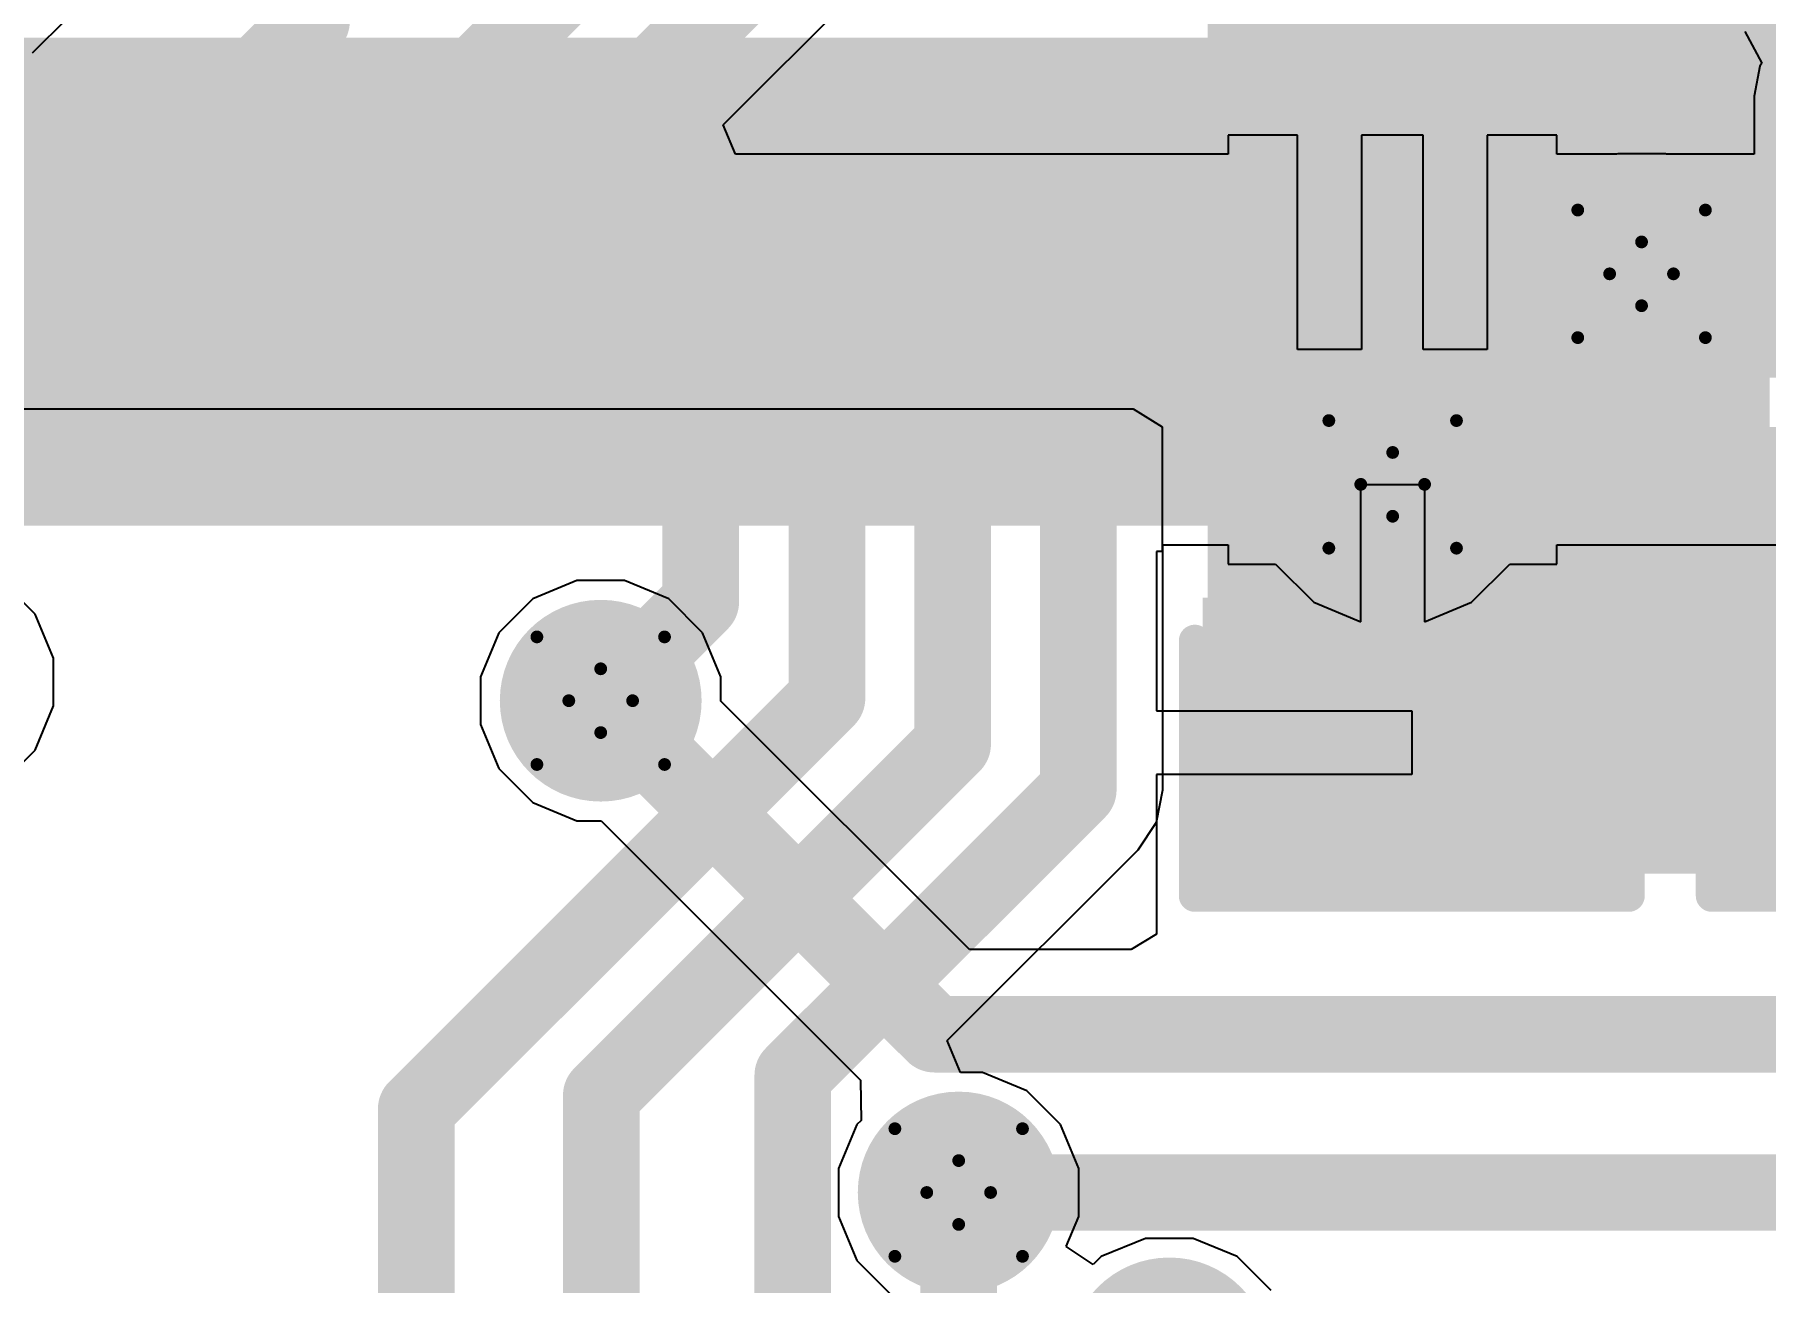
# Model space of a CAD drawing. Header units: inches. Extents: x -48 to 200, y -49 to 27.
# Drawn here: x 3.0862 to 3.3574, y 1.0539 to 1.2495 of the extents above; entities that cross this region are included whole.
import ezdxf

# ---------------------------------------------------------------- set-up
doc = ezdxf.new("R2010")
doc.units = ezdxf.units.IN
doc.header["$MEASUREMENT"] = 0
for name, color, linetype in [('Bottom Layer', 5, 'Continuous'), ('Bottom Paste', 16, 'Continuous'), ('Bottom Solder', 6, 'Continuous'), ('Drill Drawing', 1, 'Continuous'), ('Top Layer', 1, 'Continuous'), ('Top Overlay', 2, 'Continuous'), ('Top Paste', 8, 'Continuous'), ('Top Solder', 216, 'Continuous'), ('Via Holes', 16, 'Continuous')]:
    doc.layers.add(name, color=color, linetype=linetype)
doc.styles.add('Arial', font='', dxfattribs={"height": 0.2})
doc.styles.get('Arial').set_extended_font_data('Arial')

# ---------------------------------------------------------------- blocks, each defined once
blk = doc.blocks.new('LQFP_100_B_37')
at = {"layer": 'Bottom Layer'}
for points in [[(-0.32874, 0.18307), (-0.2815, 0.18307), (-0.2815, 0.17126), (-0.32874, 0.17126)], [(-0.32874, 0.16339), (-0.2815, 0.16339), (-0.2815, 0.15157), (-0.32874, 0.15157)], [(-0.32874, 0.1437), (-0.2815, 0.1437), (-0.2815, 0.13189), (-0.32874, 0.13189)], [(-0.32874, 0.12402), (-0.2815, 0.12402), (-0.2815, 0.1122), (-0.32874, 0.1122)], [(-0.32874, 0.10433), (-0.2815, 0.10433), (-0.2815, 0.09252), (-0.32874, 0.09252)], [(-0.32874, 0.08465), (-0.2815, 0.08465), (-0.2815, 0.07283), (-0.32874, 0.07283)], [(-0.32874, 0.06496), (-0.2815, 0.06496), (-0.2815, 0.05315), (-0.32874, 0.05315)], [(-0.32874, 0.04528), (-0.2815, 0.04528), (-0.2815, 0.03346), (-0.32874, 0.03346)], [(-0.32874, 0.02559), (-0.2815, 0.02559), (-0.2815, 0.01378), (-0.32874, 0.01378)], [(-0.32874, 0.00591), (-0.2815, 0.00591), (-0.2815, -0.00591), (-0.32874, -0.00591)], [(-0.32874, -0.01378), (-0.2815, -0.01378), (-0.2815, -0.02559), (-0.32874, -0.02559)], [(-0.32874, -0.03346), (-0.2815, -0.03346), (-0.2815, -0.04528), (-0.32874, -0.04528)], [(-0.32874, -0.05315), (-0.2815, -0.05315), (-0.2815, -0.06496), (-0.32874, -0.06496)], [(-0.32874, -0.07283), (-0.2815, -0.07283), (-0.2815, -0.08465), (-0.32874, -0.08465)]]:
    blk.add_hatch(color=5, dxfattribs=at).paths.add_polyline_path(points)
at = {"layer": 'Bottom Paste'}
for points in [[(-0.32874, 0.18307), (-0.2815, 0.18307), (-0.2815, 0.17126), (-0.32874, 0.17126)], [(-0.32874, 0.16339), (-0.2815, 0.16339), (-0.2815, 0.15157), (-0.32874, 0.15157)], [(-0.32874, 0.1437), (-0.2815, 0.1437), (-0.2815, 0.13189), (-0.32874, 0.13189)], [(-0.32874, 0.12402), (-0.2815, 0.12402), (-0.2815, 0.1122), (-0.32874, 0.1122)], [(-0.32874, 0.10433), (-0.2815, 0.10433), (-0.2815, 0.09252), (-0.32874, 0.09252)], [(-0.32874, 0.08465), (-0.2815, 0.08465), (-0.2815, 0.07283), (-0.32874, 0.07283)], [(-0.32874, 0.06496), (-0.2815, 0.06496), (-0.2815, 0.05315), (-0.32874, 0.05315)], [(-0.32874, 0.04528), (-0.2815, 0.04528), (-0.2815, 0.03346), (-0.32874, 0.03346)], [(-0.32874, 0.02559), (-0.2815, 0.02559), (-0.2815, 0.01378), (-0.32874, 0.01378)], [(-0.32874, 0.00591), (-0.2815, 0.00591), (-0.2815, -0.00591), (-0.32874, -0.00591)], [(-0.32874, -0.01378), (-0.2815, -0.01378), (-0.2815, -0.02559), (-0.32874, -0.02559)], [(-0.32874, -0.03346), (-0.2815, -0.03346), (-0.2815, -0.04528), (-0.32874, -0.04528)], [(-0.32874, -0.05315), (-0.2815, -0.05315), (-0.2815, -0.06496), (-0.32874, -0.06496)], [(-0.32874, -0.07283), (-0.2815, -0.07283), (-0.2815, -0.08465), (-0.32874, -0.08465)]]:
    blk.add_hatch(color=16, dxfattribs=at).paths.add_polyline_path(points)
at = {"layer": 'Bottom Solder'}
for points in [[(-0.33274, 0.18707), (-0.2775, 0.18707), (-0.2775, 0.16726), (-0.33274, 0.16726)], [(-0.33274, 0.16739), (-0.2775, 0.16739), (-0.2775, 0.14757), (-0.33274, 0.14757)], [(-0.33274, 0.1477), (-0.2775, 0.1477), (-0.2775, 0.12789), (-0.33274, 0.12789)], [(-0.33274, 0.12802), (-0.2775, 0.12802), (-0.2775, 0.1082), (-0.33274, 0.1082)], [(-0.33274, 0.10833), (-0.2775, 0.10833), (-0.2775, 0.08852), (-0.33274, 0.08852)], [(-0.33274, 0.08865), (-0.2775, 0.08865), (-0.2775, 0.06883), (-0.33274, 0.06883)], [(-0.33274, 0.06896), (-0.2775, 0.06896), (-0.2775, 0.04915), (-0.33274, 0.04915)], [(-0.33274, 0.04928), (-0.2775, 0.04928), (-0.2775, 0.02946), (-0.33274, 0.02946)], [(-0.33274, 0.02959), (-0.2775, 0.02959), (-0.2775, 0.00978), (-0.33274, 0.00978)], [(-0.33274, 0.00991), (-0.2775, 0.00991), (-0.2775, -0.00991), (-0.33274, -0.00991)], [(-0.33274, -0.00978), (-0.2775, -0.00978), (-0.2775, -0.02959), (-0.33274, -0.02959)], [(-0.33274, -0.02946), (-0.2775, -0.02946), (-0.2775, -0.04928), (-0.33274, -0.04928)], [(-0.33274, -0.04915), (-0.2775, -0.04915), (-0.2775, -0.06896), (-0.33274, -0.06896)], [(-0.33274, -0.06883), (-0.2775, -0.06883), (-0.2775, -0.08865), (-0.33274, -0.08865)]]:
    blk.add_hatch(color=6, dxfattribs=at).paths.add_polyline_path(points)
blk = doc.blocks.new('CAP_0805_64')
at = {"layer": 'Top Layer'}
for points in [[(-0.06, 0.03), (-0.02, 0.03), (-0.02, -0.03), (-0.06, -0.03)], [(0.02, 0.03), (0.06, 0.03), (0.06, -0.03), (0.02, -0.03)]]:
    blk.add_hatch(color=1, dxfattribs=at).paths.add_polyline_path(points)
at = {"layer": 'Top Paste'}
for points in [[(-0.06, 0.03), (-0.02, 0.03), (-0.02, -0.03), (-0.06, -0.03)], [(0.02, 0.03), (0.06, 0.03), (0.06, -0.03), (0.02, -0.03)]]:
    blk.add_hatch(color=8, dxfattribs=at).paths.add_polyline_path(points)
at = {"layer": 'Top Solder'}
for points in [[(-0.06276, 0.03276), (-0.01724, 0.03276), (-0.01724, -0.03276), (-0.06276, -0.03276)], [(0.01724, 0.03276), (0.06276, 0.03276), (0.06276, -0.03276), (0.01724, -0.03276)]]:
    blk.add_hatch(color=216, dxfattribs=at).paths.add_polyline_path(points)
at = {"layer": 'Top Overlay'}
for points in [[(-0.064, 0.034, 0.005, 0.005, 0), (-0.064, -0.034, 0.005, 0.005, 0)], [(-0.064, 0.034, 0.005, 0.005, 0), (-0.024, 0.034, 0.005, 0.005, 0)], [(0.024, 0.034, 0.005, 0.005, 0), (0.064, 0.034, 0.005, 0.005, 0)], [(0.064, 0.034, 0.005, 0.005, 0), (0.064, -0.034, 0.005, 0.005, 0)], [(-0.064, -0.034, 0.005, 0.005, 0), (-0.024, -0.034, 0.005, 0.005, 0)], [(0.024, -0.034, 0.005, 0.005, 0), (0.064, -0.034, 0.005, 0.005, 0)]]:
    blk.add_lwpolyline(points, format="xyseb", dxfattribs=at)
for points in [[(-0.06525, 0.034, 0.0025, 0.0025, 1), (-0.06275, 0.034, 0.0025, 0.0025, 1)], [(-0.06525, 0.034, 0.0025, 0.0025, 1), (-0.06275, 0.034, 0.0025, 0.0025, 1)], [(-0.02525, 0.034, 0.0025, 0.0025, 1), (-0.02275, 0.034, 0.0025, 0.0025, 1)], [(0.02275, 0.034, 0.0025, 0.0025, 1), (0.02525, 0.034, 0.0025, 0.0025, 1)], [(0.06275, 0.034, 0.0025, 0.0025, 1), (0.06525, 0.034, 0.0025, 0.0025, 1)], [(0.06275, 0.034, 0.0025, 0.0025, 1), (0.06525, 0.034, 0.0025, 0.0025, 1)], [(-0.06525, -0.034, 0.0025, 0.0025, 1), (-0.06275, -0.034, 0.0025, 0.0025, 1)], [(-0.06525, -0.034, 0.0025, 0.0025, 1), (-0.06275, -0.034, 0.0025, 0.0025, 1)], [(-0.02525, -0.034, 0.0025, 0.0025, 1), (-0.02275, -0.034, 0.0025, 0.0025, 1)], [(0.02275, -0.034, 0.0025, 0.0025, 1), (0.02525, -0.034, 0.0025, 0.0025, 1)], [(0.06275, -0.034, 0.0025, 0.0025, 1), (0.06525, -0.034, 0.0025, 0.0025, 1)], [(0.06275, -0.034, 0.0025, 0.0025, 1), (0.06525, -0.034, 0.0025, 0.0025, 1)]]:
    blk.add_lwpolyline(points, format="xyseb", close=True, dxfattribs=at)
blk = doc.blocks.new('CAP_0805_67')
at = {"layer": 'Top Layer'}
for points in [[(-0.06, 0.03), (-0.02, 0.03), (-0.02, -0.03), (-0.06, -0.03)], [(0.02, 0.03), (0.06, 0.03), (0.06, -0.03), (0.02, -0.03)]]:
    blk.add_hatch(color=1, dxfattribs=at).paths.add_polyline_path(points)
at = {"layer": 'Top Paste'}
for points in [[(-0.06, 0.03), (-0.02, 0.03), (-0.02, -0.03), (-0.06, -0.03)], [(0.02, 0.03), (0.06, 0.03), (0.06, -0.03), (0.02, -0.03)]]:
    blk.add_hatch(color=8, dxfattribs=at).paths.add_polyline_path(points)
at = {"layer": 'Top Solder'}
for points in [[(-0.06276, 0.03276), (-0.01724, 0.03276), (-0.01724, -0.03276), (-0.06276, -0.03276)], [(0.01724, 0.03276), (0.06276, 0.03276), (0.06276, -0.03276), (0.01724, -0.03276)]]:
    blk.add_hatch(color=216, dxfattribs=at).paths.add_polyline_path(points)
at = {"layer": 'Top Overlay'}
for points in [[(-0.064, 0.034, 0.005, 0.005, 0), (-0.024, 0.034, 0.005, 0.005, 0)], [(-0.064, 0.034, 0.005, 0.005, 0), (-0.064, -0.034, 0.005, 0.005, 0)], [(0.024, 0.034, 0.005, 0.005, 0), (0.064, 0.034, 0.005, 0.005, 0)], [(0.064, 0.034, 0.005, 0.005, 0), (0.064, -0.034, 0.005, 0.005, 0)], [(-0.064, -0.034, 0.005, 0.005, 0), (-0.024, -0.034, 0.005, 0.005, 0)], [(0.024, -0.034, 0.005, 0.005, 0), (0.064, -0.034, 0.005, 0.005, 0)]]:
    blk.add_lwpolyline(points, format="xyseb", dxfattribs=at)
for points in [[(-0.06525, 0.034, 0.0025, 0.0025, 1), (-0.06275, 0.034, 0.0025, 0.0025, 1)], [(-0.06525, 0.034, 0.0025, 0.0025, 1), (-0.06275, 0.034, 0.0025, 0.0025, 1)], [(-0.02525, 0.034, 0.0025, 0.0025, 1), (-0.02275, 0.034, 0.0025, 0.0025, 1)], [(0.02275, 0.034, 0.0025, 0.0025, 1), (0.02525, 0.034, 0.0025, 0.0025, 1)], [(0.06275, 0.034, 0.0025, 0.0025, 1), (0.06525, 0.034, 0.0025, 0.0025, 1)], [(0.06275, 0.034, 0.0025, 0.0025, 1), (0.06525, 0.034, 0.0025, 0.0025, 1)], [(-0.06525, -0.034, 0.0025, 0.0025, 1), (-0.06275, -0.034, 0.0025, 0.0025, 1)], [(-0.06525, -0.034, 0.0025, 0.0025, 1), (-0.06275, -0.034, 0.0025, 0.0025, 1)], [(-0.02525, -0.034, 0.0025, 0.0025, 1), (-0.02275, -0.034, 0.0025, 0.0025, 1)], [(0.02275, -0.034, 0.0025, 0.0025, 1), (0.02525, -0.034, 0.0025, 0.0025, 1)], [(0.06275, -0.034, 0.0025, 0.0025, 1), (0.06525, -0.034, 0.0025, 0.0025, 1)], [(0.06275, -0.034, 0.0025, 0.0025, 1), (0.06525, -0.034, 0.0025, 0.0025, 1)]]:
    blk.add_lwpolyline(points, format="xyseb", close=True, dxfattribs=at)

msp = doc.modelspace()

# ---------------------------------------------------------------- hatches: boundary and pattern name
at = {"layer": 'Bottom Layer'}
h = msp.add_hatch(color=5, dxfattribs=at)
edge = h.paths.add_edge_path()
edge.add_arc((3.338, 1.212), 0.01181, 0, 360)
h = msp.add_hatch(color=5, dxfattribs=at)
edge = h.paths.add_edge_path()
edge.add_arc((3.299, 1.179), 0.01181, 0, 360)
h = msp.add_hatch(color=5, dxfattribs=at)
edge = h.paths.add_edge_path()
edge.add_arc((3.17491, 1.14509), 0.01181, 0, 360)
h = msp.add_hatch(color=5, dxfattribs=at)
edge = h.paths.add_edge_path()
edge.add_arc((3.231, 1.068), 0.01181, 0, 360)
at = {"layer": 'Bottom Solder'}
h = msp.add_hatch(color=6, dxfattribs=at)
edge = h.paths.add_edge_path()
edge.add_arc((3.338, 1.212), 0.01581, 0, 360)
h = msp.add_hatch(color=6, dxfattribs=at)
edge = h.paths.add_edge_path()
edge.add_arc((3.299, 1.179), 0.01581, 0, 360)
h = msp.add_hatch(color=6, dxfattribs=at)
edge = h.paths.add_edge_path()
edge.add_arc((3.17491, 1.14509), 0.01581, 0, 360)
h = msp.add_hatch(color=6, dxfattribs=at)
edge = h.paths.add_edge_path()
edge.add_arc((3.231, 1.068), 0.01581, 0, 360)
h = msp.add_hatch(color=6, dxfattribs=at)
edge = h.paths.add_edge_path()
edge.add_arc((3.264, 1.042), 0.01581, 0, 360)
at = {"layer": 'Top Layer'}
for points in [[(3.27, 1.199), (3.338, 1.199), (3.338, 1.406), (3.27, 1.406)], [(3.27, 1.198), (3.422, 1.198), (3.422, 1.304), (3.27, 1.304)], [(3.041, 1.198), (3.28, 1.198), (3.28, 1.249), (3.041, 1.249)], [(3.27, 1.118), (3.414, 1.118), (3.414, 1.188), (3.27, 1.188)]]:
    msp.add_hatch(color=1, dxfattribs=at).paths.add_polyline_path(points)
h = msp.add_hatch(color=1, dxfattribs=at)
edge = h.paths.add_edge_path()
edge.add_arc((3.338, 1.212), 0.01181, 0, 360)
h = msp.add_hatch(color=1, dxfattribs=at)
edge = h.paths.add_edge_path()
edge.add_arc((3.299, 1.179), 0.01181, 0, 360)
h = msp.add_hatch(color=1, dxfattribs=at)
edge = h.paths.add_edge_path()
edge.add_arc((3.17491, 1.14509), 0.01181, 0, 360)
h = msp.add_hatch(color=1, dxfattribs=at)
edge = h.paths.add_edge_path()
edge.add_arc((3.231, 1.068), 0.01181, 0, 360)
at = {"layer": 'Top Solder'}
h = msp.add_hatch(color=216, dxfattribs=at)
edge = h.paths.add_edge_path()
edge.add_arc((3.338, 1.212), 0.01581, 0, 360)
h = msp.add_hatch(color=216, dxfattribs=at)
edge = h.paths.add_edge_path()
edge.add_arc((3.299, 1.179), 0.01581, 0, 360)
h = msp.add_hatch(color=216, dxfattribs=at)
edge = h.paths.add_edge_path()
edge.add_arc((3.17491, 1.14509), 0.01581, 0, 360)
h = msp.add_hatch(color=216, dxfattribs=at)
edge = h.paths.add_edge_path()
edge.add_arc((3.231, 1.068), 0.01581, 0, 360)
h = msp.add_hatch(color=216, dxfattribs=at)
edge = h.paths.add_edge_path()
edge.add_arc((3.264, 1.042), 0.01581, 0, 360)
at = {"layer": 'Via Holes'}
h = msp.add_hatch(color=7, dxfattribs=at)
edge = h.paths.add_edge_path()
edge.add_arc((3.338, 1.212), 0.00591, 0, 360)
h = msp.add_hatch(color=7, dxfattribs=at)
edge = h.paths.add_edge_path()
edge.add_arc((3.299, 1.179), 0.00591, 0, 360)
h = msp.add_hatch(color=7, dxfattribs=at)
edge = h.paths.add_edge_path()
edge.add_arc((3.17491, 1.14509), 0.00591, 0, 360)
h = msp.add_hatch(color=7, dxfattribs=at)
edge = h.paths.add_edge_path()
edge.add_arc((3.231, 1.068), 0.00591, 0, 360)

# ---------------------------------------------------------------- linework, layer by layer
at = {"layer": 'Bottom Layer'}
for p, q in [((3.1941, 1.23536), (3.22749, 1.26875)), ((3.0913, 1.25204), (3.08584, 1.24659)), ((3.35419, 1.25), (3.35686, 1.245)), ((3.35686, 1.245), (3.35655, 1.24453)), ((3.35655, 1.24453), (3.35562, 1.23985)), ((3.35562, 1.23985), (3.35562, 1.23074)), ((3.19602, 1.23074), (3.1941, 1.23536)), ((3.28411, 1.23374), (3.2732, 1.23374)), ((3.2732, 1.23374), (3.2732, 1.23074)), ((3.28411, 1.20012), (3.28411, 1.23374)), ((3.3038, 1.23374), (3.29411, 1.23374)), ((3.29411, 1.23374), (3.29411, 1.20012)), ((3.3038, 1.20012), (3.3038, 1.23374)), ((3.3247, 1.23374), (3.3138, 1.23374)), ((3.3138, 1.23374), (3.3138, 1.20012)), ((3.3247, 1.23074), (3.3247, 1.23374)), ((3.2732, 1.23074), (3.19602, 1.23074)), ((3.33409, 1.23074), (3.3247, 1.23074)), ((3.33426, 1.23081), (3.33409, 1.23074)), ((3.34174, 1.23081), (3.33426, 1.23081)), ((3.34191, 1.23074), (3.34174, 1.23081)), ((3.35562, 1.23074), (3.34191, 1.23074)), ((3.29411, 1.20012), (3.28411, 1.20012)), ((3.3138, 1.20012), (3.3038, 1.20012)), ((3.294, 1.15746), (3.294, 1.179)), ((3.294, 1.179), (3.304, 1.179)), ((3.304, 1.179), (3.304, 1.15746)), ((3.26299, 1.1311), (3.26299, 1.1695)), ((3.26299, 1.1695), (3.2732, 1.1695)), ((3.2732, 1.1695), (3.2732, 1.1665)), ((3.3247, 1.1665), (3.3247, 1.1695)), ((3.3247, 1.1695), (3.42013, 1.1695)), ((3.2732, 1.1665), (3.28066, 1.1665)), ((3.28066, 1.1665), (3.28665, 1.16051)), ((3.31135, 1.16051), (3.31734, 1.1665)), ((3.31734, 1.1665), (3.3247, 1.1665)), ((3.28665, 1.16051), (3.294, 1.15746)), ((3.304, 1.15746), (3.31135, 1.16051)), ((3.26199, 1.12603), (3.26299, 1.1311)), ((3.25911, 1.12173), (3.26199, 1.12603)), ((3.22919, 1.09181), (3.25911, 1.12173)), ((3.23127, 1.08681), (3.22919, 1.09181)), ((3.23474, 1.08681), (3.23127, 1.08681)), ((3.24166, 1.08395), (3.23474, 1.08681)), ((3.24695, 1.07866), (3.24166, 1.08395)), ((3.24981, 1.07174), (3.24695, 1.07866)), ((3.24981, 1.06426), (3.24981, 1.07174)), ((3.24785, 1.05952), (3.24981, 1.06426)), ((3.26026, 1.06081), (3.25334, 1.05795)), ((3.26774, 1.06081), (3.26026, 1.06081)), ((3.27466, 1.05795), (3.26774, 1.06081)), ((3.25209, 1.05669), (3.24785, 1.05952)), ((3.25334, 1.05795), (3.25209, 1.05669)), ((3.27995, 1.05266), (3.27466, 1.05795))]:
    msp.add_line(p, q, dxfattribs=at)
for points in [[(3.15131, 1.23918, 0.012, 0.012, 0), (3.21313, 1.301, 0.012, 0.012, 0)], [(3.1296, 1.2516, 0.012, 0.012, 0), (3.1296, 1.2956, 0.012, 0.012, 0)], [(3.17109, 1.23109, 0.012, 0.012, 0), (3.222, 1.282, 0.012, 0.012, 0)], [(3.12067, 1.24267, 0.012, 0.012, 0), (3.1296, 1.2516, 0.012, 0.012, 0)], [(3.09226, 1.23426, 0.012, 0.012, 0), (3.10067, 1.24267, 0.012, 0.012, 0)], [(3.10067, 1.24267, 0.012, 0.012, 0), (3.12067, 1.24267, 0.012, 0.012, 0)], [(3.15131, 1.20012, 0.012, 0.012, 0), (3.15131, 1.23918, 0.012, 0.012, 0)], [(3.09226, 1.20012, 0.012, 0.012, 0), (3.09226, 1.23426, 0.012, 0.012, 0)], [(3.17109, 1.20021, 0.012, 0.012, 0), (3.17109, 1.23109, 0.012, 0.012, 0)], [(3.32848, 1.21109, 0.01, 0.01, 0), (3.32939, 1.212, 0.01, 0.01, 0)], [(3.32848, 1.20012, 0.01, 0.01, 0), (3.32848, 1.21109, 0.01, 0.01, 0)], [(3.32939, 1.212, 0.01, 0.01, 0), (3.338, 1.212, 0.01, 0.01, 0)], [(3.171, 1.20012, 0.012, 0.012, 0), (3.17109, 1.20021, 0.012, 0.012, 0)], [(3.19059, 1.20002, 0.012, 0.012, 0), (3.19069, 1.20012, 0.012, 0.012, 0)], [(3.19059, 1.16059, 0.012, 0.012, 0), (3.19059, 1.20002, 0.012, 0.012, 0)], [(3.21037, 1.14547, 0.012, 0.012, 0), (3.21037, 1.20012, 0.012, 0.012, 0)], [(3.23006, 1.13829, 0.012, 0.012, 0), (3.23006, 1.20012, 0.012, 0.012, 0)], [(3.24974, 1.1311, 0.012, 0.012, 0), (3.24974, 1.20012, 0.012, 0.012, 0)], [(3.28911, 1.18259, 0.012, 0.012, 0), (3.28911, 1.20012, 0.012, 0.012, 0)], [(3.32848, 1.20012, 0.012, 0.012, 0), (3.32857, 1.20021, 0.012, 0.012, 0)], [(3.34817, 1.20012, 0.012, 0.012, 0), (3.34826, 1.20021, 0.012, 0.012, 0)], [(3.28911, 1.18259, 0.012, 0.012, 0), (3.29048, 1.18122, 0.012, 0.012, 0)], [(3.30743, 1.18122, 0.012, 0.012, 0), (3.3087, 1.1825, 0.012, 0.012, 0)], [(3.29048, 1.18122, 0.012, 0.012, 0), (3.29778, 1.18122, 0.012, 0.012, 0)], [(3.29778, 1.18122, 0.012, 0.012, 0), (3.3, 1.179, 0.012, 0.012, 0)], [(3.3, 1.179, 0.012, 0.012, 0), (3.30222, 1.18122, 0.012, 0.012, 0)], [(3.30222, 1.18122, 0.012, 0.012, 0), (3.30743, 1.18122, 0.012, 0.012, 0)], [(3.17509, 1.14509, 0.012, 0.012, 0), (3.19059, 1.16059, 0.012, 0.012, 0)], [(3.146, 1.0811, 0.012, 0.012, 0), (3.21037, 1.14547, 0.012, 0.012, 0)], [(3.17491, 1.14509, 0.012, 0.012, 0), (3.17509, 1.14509, 0.012, 0.012, 0)], [(3.175, 1.08323, 0.012, 0.012, 0), (3.23006, 1.13829, 0.012, 0.012, 0)], [(3.205, 1.08636, 0.012, 0.012, 0), (3.24974, 1.1311, 0.012, 0.012, 0)], [(3.205, 0.961, 0.012, 0.012, 0), (3.205, 1.08636, 0.012, 0.012, 0)], [(3.175, 0.936, 0.012, 0.012, 0), (3.175, 1.08323, 0.012, 0.012, 0)], [(3.146, 0.911, 0.012, 0.012, 0), (3.146, 1.0811, 0.012, 0.012, 0)], [(3.231, 0.912, 0.012, 0.012, 0), (3.231, 1.068, 0.012, 0.012, 0)]]:
    msp.add_lwpolyline(points, format="xyseb", dxfattribs=at)
for points in [[(3.1266, 1.2516, 0.006, 0.006, 1), (3.1326, 1.2516, 0.006, 0.006, 1)], [(3.1266, 1.2516, 0.006, 0.006, 1), (3.1326, 1.2516, 0.006, 0.006, 1)], [(3.09767, 1.24267, 0.006, 0.006, 1), (3.10367, 1.24267, 0.006, 0.006, 1)], [(3.09767, 1.24267, 0.006, 0.006, 1), (3.10367, 1.24267, 0.006, 0.006, 1)], [(3.11767, 1.24267, 0.006, 0.006, 1), (3.12367, 1.24267, 0.006, 0.006, 1)], [(3.11767, 1.24267, 0.006, 0.006, 1), (3.12367, 1.24267, 0.006, 0.006, 1)], [(3.14831, 1.23918, 0.006, 0.006, 1), (3.15431, 1.23918, 0.006, 0.006, 1)], [(3.14831, 1.23918, 0.006, 0.006, 1), (3.15431, 1.23918, 0.006, 0.006, 1)], [(3.08926, 1.23426, 0.006, 0.006, 1), (3.09526, 1.23426, 0.006, 0.006, 1)], [(3.08926, 1.23426, 0.006, 0.006, 1), (3.09526, 1.23426, 0.006, 0.006, 1)], [(3.16809, 1.23109, 0.006, 0.006, 1), (3.17409, 1.23109, 0.006, 0.006, 1)], [(3.16809, 1.23109, 0.006, 0.006, 1), (3.17409, 1.23109, 0.006, 0.006, 1)], [(3.32598, 1.21109, 0.005, 0.005, 1), (3.33098, 1.21109, 0.005, 0.005, 1)], [(3.32598, 1.21109, 0.005, 0.005, 1), (3.33098, 1.21109, 0.005, 0.005, 1)], [(3.32689, 1.212, 0.005, 0.005, 1), (3.33189, 1.212, 0.005, 0.005, 1)], [(3.32689, 1.212, 0.005, 0.005, 1), (3.33189, 1.212, 0.005, 0.005, 1)], [(3.3355, 1.212, 0.005, 0.005, 1), (3.3405, 1.212, 0.005, 0.005, 1)], [(3.08926, 1.20012, 0.006, 0.006, 1), (3.09526, 1.20012, 0.006, 0.006, 1)], [(3.14831, 1.20012, 0.006, 0.006, 1), (3.15431, 1.20012, 0.006, 0.006, 1)], [(3.168, 1.20012, 0.006, 0.006, 1), (3.174, 1.20012, 0.006, 0.006, 1)], [(3.16809, 1.20021, 0.006, 0.006, 1), (3.17409, 1.20021, 0.006, 0.006, 1)], [(3.16809, 1.20021, 0.006, 0.006, 1), (3.17409, 1.20021, 0.006, 0.006, 1)], [(3.18759, 1.20002, 0.006, 0.006, 1), (3.19359, 1.20002, 0.006, 0.006, 1)], [(3.18759, 1.20002, 0.006, 0.006, 1), (3.19359, 1.20002, 0.006, 0.006, 1)], [(3.18769, 1.20012, 0.006, 0.006, 1), (3.19368, 1.20012, 0.006, 0.006, 1)], [(3.20737, 1.20012, 0.006, 0.006, 1), (3.21337, 1.20012, 0.006, 0.006, 1)], [(3.22706, 1.20012, 0.006, 0.006, 1), (3.23306, 1.20012, 0.006, 0.006, 1)], [(3.24674, 1.20012, 0.006, 0.006, 1), (3.25274, 1.20012, 0.006, 0.006, 1)], [(3.28611, 1.20012, 0.006, 0.006, 1), (3.29211, 1.20012, 0.006, 0.006, 1)], [(3.32548, 1.20012, 0.006, 0.006, 1), (3.33148, 1.20012, 0.006, 0.006, 1)], [(3.32557, 1.20021, 0.006, 0.006, 1), (3.33157, 1.20021, 0.006, 0.006, 1)], [(3.32598, 1.20012, 0.005, 0.005, 1), (3.33098, 1.20012, 0.005, 0.005, 1)], [(3.34517, 1.20012, 0.006, 0.006, 1), (3.35117, 1.20012, 0.006, 0.006, 1)], [(3.34526, 1.20021, 0.006, 0.006, 1), (3.35126, 1.20021, 0.006, 0.006, 1)], [(3.28611, 1.18259, 0.006, 0.006, 1), (3.29211, 1.18259, 0.006, 0.006, 1)], [(3.28611, 1.18259, 0.006, 0.006, 1), (3.29211, 1.18259, 0.006, 0.006, 1)], [(3.3057, 1.1825, 0.006, 0.006, 1), (3.3117, 1.1825, 0.006, 0.006, 1)], [(3.28748, 1.18122, 0.006, 0.006, 1), (3.29348, 1.18122, 0.006, 0.006, 1)], [(3.28748, 1.18122, 0.006, 0.006, 1), (3.29348, 1.18122, 0.006, 0.006, 1)], [(3.29478, 1.18122, 0.006, 0.006, 1), (3.30078, 1.18122, 0.006, 0.006, 1)], [(3.29478, 1.18122, 0.006, 0.006, 1), (3.30078, 1.18122, 0.006, 0.006, 1)], [(3.29922, 1.18122, 0.006, 0.006, 1), (3.30522, 1.18122, 0.006, 0.006, 1)], [(3.29922, 1.18122, 0.006, 0.006, 1), (3.30522, 1.18122, 0.006, 0.006, 1)], [(3.30443, 1.18122, 0.006, 0.006, 1), (3.31043, 1.18122, 0.006, 0.006, 1)], [(3.30443, 1.18122, 0.006, 0.006, 1), (3.31043, 1.18122, 0.006, 0.006, 1)], [(3.297, 1.179, 0.006, 0.006, 1), (3.303, 1.179, 0.006, 0.006, 1)], [(3.297, 1.179, 0.006, 0.006, 1), (3.303, 1.179, 0.006, 0.006, 1)], [(3.18759, 1.16059, 0.006, 0.006, 1), (3.19359, 1.16059, 0.006, 0.006, 1)], [(3.18759, 1.16059, 0.006, 0.006, 1), (3.19359, 1.16059, 0.006, 0.006, 1)], [(3.17191, 1.14509, 0.006, 0.006, 1), (3.17791, 1.14509, 0.006, 0.006, 1)], [(3.17209, 1.14509, 0.006, 0.006, 1), (3.17809, 1.14509, 0.006, 0.006, 1)], [(3.17209, 1.14509, 0.006, 0.006, 1), (3.17809, 1.14509, 0.006, 0.006, 1)], [(3.20737, 1.14547, 0.006, 0.006, 1), (3.21337, 1.14547, 0.006, 0.006, 1)], [(3.20737, 1.14547, 0.006, 0.006, 1), (3.21337, 1.14547, 0.006, 0.006, 1)], [(3.22706, 1.13829, 0.006, 0.006, 1), (3.23306, 1.13829, 0.006, 0.006, 1)], [(3.22706, 1.13829, 0.006, 0.006, 1), (3.23306, 1.13829, 0.006, 0.006, 1)], [(3.24674, 1.1311, 0.006, 0.006, 1), (3.25274, 1.1311, 0.006, 0.006, 1)], [(3.24674, 1.1311, 0.006, 0.006, 1), (3.25274, 1.1311, 0.006, 0.006, 1)], [(3.202, 1.08636, 0.006, 0.006, 1), (3.208, 1.08636, 0.006, 0.006, 1)], [(3.202, 1.08636, 0.006, 0.006, 1), (3.208, 1.08636, 0.006, 0.006, 1)], [(3.172, 1.08323, 0.006, 0.006, 1), (3.178, 1.08323, 0.006, 0.006, 1)], [(3.172, 1.08323, 0.006, 0.006, 1), (3.178, 1.08323, 0.006, 0.006, 1)], [(3.143, 1.0811, 0.006, 0.006, 1), (3.149, 1.0811, 0.006, 0.006, 1)], [(3.143, 1.0811, 0.006, 0.006, 1), (3.149, 1.0811, 0.006, 0.006, 1)], [(3.228, 1.068, 0.006, 0.006, 1), (3.234, 1.068, 0.006, 0.006, 1)]]:
    msp.add_lwpolyline(points, format="xyseb", close=True, dxfattribs=at)
at = {"layer": 'Drill Drawing'}
for points in [[(3.328, 1.222, 0.002, 0.002, 0), (3.338, 1.217, 0.002, 0.002, 0)], [(3.328, 1.222, 0.002, 0.002, 0), (3.333, 1.212, 0.002, 0.002, 0)], [(3.338, 1.217, 0.002, 0.002, 0), (3.348, 1.222, 0.002, 0.002, 0)], [(3.343, 1.212, 0.002, 0.002, 0), (3.348, 1.222, 0.002, 0.002, 0)], [(3.328, 1.202, 0.002, 0.002, 0), (3.333, 1.212, 0.002, 0.002, 0)], [(3.343, 1.212, 0.002, 0.002, 0), (3.348, 1.202, 0.002, 0.002, 0)], [(3.328, 1.202, 0.002, 0.002, 0), (3.338, 1.207, 0.002, 0.002, 0)], [(3.338, 1.207, 0.002, 0.002, 0), (3.348, 1.202, 0.002, 0.002, 0)], [(3.289, 1.189, 0.002, 0.002, 0), (3.299, 1.184, 0.002, 0.002, 0)], [(3.289, 1.189, 0.002, 0.002, 0), (3.294, 1.179, 0.002, 0.002, 0)], [(3.299, 1.184, 0.002, 0.002, 0), (3.309, 1.189, 0.002, 0.002, 0)], [(3.304, 1.179, 0.002, 0.002, 0), (3.309, 1.189, 0.002, 0.002, 0)], [(3.289, 1.169, 0.002, 0.002, 0), (3.294, 1.179, 0.002, 0.002, 0)], [(3.304, 1.179, 0.002, 0.002, 0), (3.309, 1.169, 0.002, 0.002, 0)], [(3.289, 1.169, 0.002, 0.002, 0), (3.299, 1.174, 0.002, 0.002, 0)], [(3.299, 1.174, 0.002, 0.002, 0), (3.309, 1.169, 0.002, 0.002, 0)], [(3.16491, 1.15509, 0.002, 0.002, 0), (3.17491, 1.15009, 0.002, 0.002, 0)], [(3.16491, 1.15509, 0.002, 0.002, 0), (3.16991, 1.14509, 0.002, 0.002, 0)], [(3.17491, 1.15009, 0.002, 0.002, 0), (3.18491, 1.15509, 0.002, 0.002, 0)], [(3.17991, 1.14509, 0.002, 0.002, 0), (3.18491, 1.15509, 0.002, 0.002, 0)], [(3.16491, 1.13509, 0.002, 0.002, 0), (3.16991, 1.14509, 0.002, 0.002, 0)], [(3.17991, 1.14509, 0.002, 0.002, 0), (3.18491, 1.13509, 0.002, 0.002, 0)], [(3.16491, 1.13509, 0.002, 0.002, 0), (3.17491, 1.14009, 0.002, 0.002, 0)], [(3.17491, 1.14009, 0.002, 0.002, 0), (3.18491, 1.13509, 0.002, 0.002, 0)], [(3.221, 1.078, 0.002, 0.002, 0), (3.231, 1.073, 0.002, 0.002, 0)], [(3.221, 1.078, 0.002, 0.002, 0), (3.226, 1.068, 0.002, 0.002, 0)], [(3.231, 1.073, 0.002, 0.002, 0), (3.241, 1.078, 0.002, 0.002, 0)], [(3.236, 1.068, 0.002, 0.002, 0), (3.241, 1.078, 0.002, 0.002, 0)], [(3.221, 1.058, 0.002, 0.002, 0), (3.226, 1.068, 0.002, 0.002, 0)], [(3.236, 1.068, 0.002, 0.002, 0), (3.241, 1.058, 0.002, 0.002, 0)], [(3.221, 1.058, 0.002, 0.002, 0), (3.231, 1.063, 0.002, 0.002, 0)], [(3.231, 1.063, 0.002, 0.002, 0), (3.241, 1.058, 0.002, 0.002, 0)]]:
    msp.add_lwpolyline(points, format="xyseb", dxfattribs=at)
for points in [[(3.3275, 1.222, 0.001, 0.001, 1), (3.3285, 1.222, 0.001, 0.001, 1)], [(3.3275, 1.222, 0.001, 0.001, 1), (3.3285, 1.222, 0.001, 0.001, 1)], [(3.3475, 1.222, 0.001, 0.001, 1), (3.3485, 1.222, 0.001, 0.001, 1)], [(3.3475, 1.222, 0.001, 0.001, 1), (3.3485, 1.222, 0.001, 0.001, 1)], [(3.3375, 1.217, 0.001, 0.001, 1), (3.3385, 1.217, 0.001, 0.001, 1)], [(3.3375, 1.217, 0.001, 0.001, 1), (3.3385, 1.217, 0.001, 0.001, 1)], [(3.3325, 1.212, 0.001, 0.001, 1), (3.3335, 1.212, 0.001, 0.001, 1)], [(3.3325, 1.212, 0.001, 0.001, 1), (3.3335, 1.212, 0.001, 0.001, 1)], [(3.3425, 1.212, 0.001, 0.001, 1), (3.3435, 1.212, 0.001, 0.001, 1)], [(3.3425, 1.212, 0.001, 0.001, 1), (3.3435, 1.212, 0.001, 0.001, 1)], [(3.3375, 1.207, 0.001, 0.001, 1), (3.3385, 1.207, 0.001, 0.001, 1)], [(3.3375, 1.207, 0.001, 0.001, 1), (3.3385, 1.207, 0.001, 0.001, 1)], [(3.3275, 1.202, 0.001, 0.001, 1), (3.3285, 1.202, 0.001, 0.001, 1)], [(3.3275, 1.202, 0.001, 0.001, 1), (3.3285, 1.202, 0.001, 0.001, 1)], [(3.3475, 1.202, 0.001, 0.001, 1), (3.3485, 1.202, 0.001, 0.001, 1)], [(3.3475, 1.202, 0.001, 0.001, 1), (3.3485, 1.202, 0.001, 0.001, 1)], [(3.2885, 1.189, 0.001, 0.001, 1), (3.2895, 1.189, 0.001, 0.001, 1)], [(3.2885, 1.189, 0.001, 0.001, 1), (3.2895, 1.189, 0.001, 0.001, 1)], [(3.3085, 1.189, 0.001, 0.001, 1), (3.3095, 1.189, 0.001, 0.001, 1)], [(3.3085, 1.189, 0.001, 0.001, 1), (3.3095, 1.189, 0.001, 0.001, 1)], [(3.2985, 1.184, 0.001, 0.001, 1), (3.2995, 1.184, 0.001, 0.001, 1)], [(3.2985, 1.184, 0.001, 0.001, 1), (3.2995, 1.184, 0.001, 0.001, 1)], [(3.2935, 1.179, 0.001, 0.001, 1), (3.2945, 1.179, 0.001, 0.001, 1)], [(3.2935, 1.179, 0.001, 0.001, 1), (3.2945, 1.179, 0.001, 0.001, 1)], [(3.3035, 1.179, 0.001, 0.001, 1), (3.3045, 1.179, 0.001, 0.001, 1)], [(3.3035, 1.179, 0.001, 0.001, 1), (3.3045, 1.179, 0.001, 0.001, 1)], [(3.2985, 1.174, 0.001, 0.001, 1), (3.2995, 1.174, 0.001, 0.001, 1)], [(3.2985, 1.174, 0.001, 0.001, 1), (3.2995, 1.174, 0.001, 0.001, 1)], [(3.2885, 1.169, 0.001, 0.001, 1), (3.2895, 1.169, 0.001, 0.001, 1)], [(3.2885, 1.169, 0.001, 0.001, 1), (3.2895, 1.169, 0.001, 0.001, 1)], [(3.3085, 1.169, 0.001, 0.001, 1), (3.3095, 1.169, 0.001, 0.001, 1)], [(3.3085, 1.169, 0.001, 0.001, 1), (3.3095, 1.169, 0.001, 0.001, 1)], [(3.16441, 1.15509, 0.001, 0.001, 1), (3.16541, 1.15509, 0.001, 0.001, 1)], [(3.16441, 1.15509, 0.001, 0.001, 1), (3.16541, 1.15509, 0.001, 0.001, 1)], [(3.18441, 1.15509, 0.001, 0.001, 1), (3.18541, 1.15509, 0.001, 0.001, 1)], [(3.18441, 1.15509, 0.001, 0.001, 1), (3.18541, 1.15509, 0.001, 0.001, 1)], [(3.17441, 1.15009, 0.001, 0.001, 1), (3.17541, 1.15009, 0.001, 0.001, 1)], [(3.17441, 1.15009, 0.001, 0.001, 1), (3.17541, 1.15009, 0.001, 0.001, 1)], [(3.16941, 1.14509, 0.001, 0.001, 1), (3.17041, 1.14509, 0.001, 0.001, 1)], [(3.16941, 1.14509, 0.001, 0.001, 1), (3.17041, 1.14509, 0.001, 0.001, 1)], [(3.17941, 1.14509, 0.001, 0.001, 1), (3.18041, 1.14509, 0.001, 0.001, 1)], [(3.17941, 1.14509, 0.001, 0.001, 1), (3.18041, 1.14509, 0.001, 0.001, 1)], [(3.17441, 1.14009, 0.001, 0.001, 1), (3.17541, 1.14009, 0.001, 0.001, 1)], [(3.17441, 1.14009, 0.001, 0.001, 1), (3.17541, 1.14009, 0.001, 0.001, 1)], [(3.16441, 1.13509, 0.001, 0.001, 1), (3.16541, 1.13509, 0.001, 0.001, 1)], [(3.16441, 1.13509, 0.001, 0.001, 1), (3.16541, 1.13509, 0.001, 0.001, 1)], [(3.18441, 1.13509, 0.001, 0.001, 1), (3.18541, 1.13509, 0.001, 0.001, 1)], [(3.18441, 1.13509, 0.001, 0.001, 1), (3.18541, 1.13509, 0.001, 0.001, 1)], [(3.2205, 1.078, 0.001, 0.001, 1), (3.2215, 1.078, 0.001, 0.001, 1)], [(3.2205, 1.078, 0.001, 0.001, 1), (3.2215, 1.078, 0.001, 0.001, 1)], [(3.2405, 1.078, 0.001, 0.001, 1), (3.2415, 1.078, 0.001, 0.001, 1)], [(3.2405, 1.078, 0.001, 0.001, 1), (3.2415, 1.078, 0.001, 0.001, 1)], [(3.2305, 1.073, 0.001, 0.001, 1), (3.2315, 1.073, 0.001, 0.001, 1)], [(3.2305, 1.073, 0.001, 0.001, 1), (3.2315, 1.073, 0.001, 0.001, 1)], [(3.2255, 1.068, 0.001, 0.001, 1), (3.2265, 1.068, 0.001, 0.001, 1)], [(3.2255, 1.068, 0.001, 0.001, 1), (3.2265, 1.068, 0.001, 0.001, 1)], [(3.2355, 1.068, 0.001, 0.001, 1), (3.2365, 1.068, 0.001, 0.001, 1)], [(3.2355, 1.068, 0.001, 0.001, 1), (3.2365, 1.068, 0.001, 0.001, 1)], [(3.2305, 1.063, 0.001, 0.001, 1), (3.2315, 1.063, 0.001, 0.001, 1)], [(3.2305, 1.063, 0.001, 0.001, 1), (3.2315, 1.063, 0.001, 0.001, 1)], [(3.2205, 1.058, 0.001, 0.001, 1), (3.2215, 1.058, 0.001, 0.001, 1)], [(3.2205, 1.058, 0.001, 0.001, 1), (3.2215, 1.058, 0.001, 0.001, 1)], [(3.2405, 1.058, 0.001, 0.001, 1), (3.2415, 1.058, 0.001, 0.001, 1)], [(3.2405, 1.058, 0.001, 0.001, 1), (3.2415, 1.058, 0.001, 0.001, 1)]]:
    msp.add_lwpolyline(points, format="xyseb", close=True, dxfattribs=at)
at = {"layer": 'Top Layer'}
for p, q in [((3.05514, 1.19086), (3.25833, 1.19086)), ((3.25833, 1.19086), (3.26286, 1.188)), ((3.26286, 1.188), (3.26286, 1.1685)), ((3.26286, 1.1685), (3.262, 1.1685)), ((3.262, 1.1685), (3.262, 1.1435)), ((3.08629, 1.15866), (3.08099, 1.16395)), ((3.17116, 1.16391), (3.16425, 1.16104)), ((3.17865, 1.16391), (3.17116, 1.16391)), ((3.18556, 1.16104), (3.17865, 1.16391)), ((3.16425, 1.16104), (3.15896, 1.15575)), ((3.19085, 1.15575), (3.18556, 1.16104)), ((3.08915, 1.15174), (3.08629, 1.15866)), ((3.15896, 1.15575), (3.15609, 1.14884)), ((3.19372, 1.14884), (3.19085, 1.15575)), ((3.08915, 1.14426), (3.08915, 1.15174)), ((3.15609, 1.14884), (3.15609, 1.14135)), ((3.19372, 1.14503), (3.19372, 1.14884)), ((3.23268, 1.10607), (3.19372, 1.14503)), ((3.08629, 1.13734), (3.08915, 1.14426)), ((3.262, 1.1435), (3.302, 1.1435)), ((3.302, 1.1435), (3.302, 1.1335)), ((3.15609, 1.14135), (3.15896, 1.13444)), ((3.08257, 1.13363), (3.08629, 1.13734)), ((3.15896, 1.13444), (3.16425, 1.12915)), ((3.302, 1.1335), (3.262, 1.1335)), ((3.262, 1.1335), (3.262, 1.1085)), ((3.16425, 1.12915), (3.17116, 1.12628)), ((3.17116, 1.12628), (3.17497, 1.12628)), ((3.17497, 1.12628), (3.21563, 1.08562)), ((3.262, 1.1085), (3.25801, 1.10607)), ((3.25801, 1.10607), (3.23268, 1.10607)), ((3.21563, 1.08562), (3.21571, 1.07931)), ((3.21505, 1.07866), (3.21219, 1.07174)), ((3.21571, 1.07931), (3.21505, 1.07866)), ((3.21219, 1.07174), (3.21219, 1.06426)), ((3.21219, 1.06426), (3.21505, 1.05734)), ((3.21505, 1.05734), (3.22034, 1.05205))]:
    msp.add_line(p, q, dxfattribs=at)
for points in [[(3.17491, 1.14509, 0.012, 0.012, 0), (3.22719, 1.09281, 0.012, 0.012, 0)], [(3.22719, 1.09281, 0.012, 0.012, 0), (3.581, 1.09281, 0.012, 0.012, 0)], [(3.231, 1.068, 0.012, 0.012, 0), (3.597, 1.068, 0.012, 0.012, 0)]]:
    msp.add_lwpolyline(points, format="xyseb", dxfattribs=at)
for points in [[(3.17191, 1.14509, 0.006, 0.006, 1), (3.17791, 1.14509, 0.006, 0.006, 1)], [(3.22419, 1.09281, 0.006, 0.006, 1), (3.23019, 1.09281, 0.006, 0.006, 1)], [(3.22419, 1.09281, 0.006, 0.006, 1), (3.23019, 1.09281, 0.006, 0.006, 1)], [(3.228, 1.068, 0.006, 0.006, 1), (3.234, 1.068, 0.006, 0.006, 1)]]:
    msp.add_lwpolyline(points, format="xyseb", close=True, dxfattribs=at)

# ---------------------------------------------------------------- block references
for name, p, rotation in [('CAP_0805_67', (3.302, 1.1785), 90), ('CAP_0805_64', (3.383, 1.1785), 90), ('LQFP_100_B_37', (3.171, 0.895), 270)]:
    msp.add_blockref(name, p, dxfattribs=dict(rotation=rotation))

# ---------------------------------------------------------------- texts
at = {"layer": 'Top Overlay', "style": 'Arial'}
msp.add_text('C11', height=0.04, dxfattribs=at).set_placement((3.17168, 1.19851))

doc.saveas('drawing.dxf')
